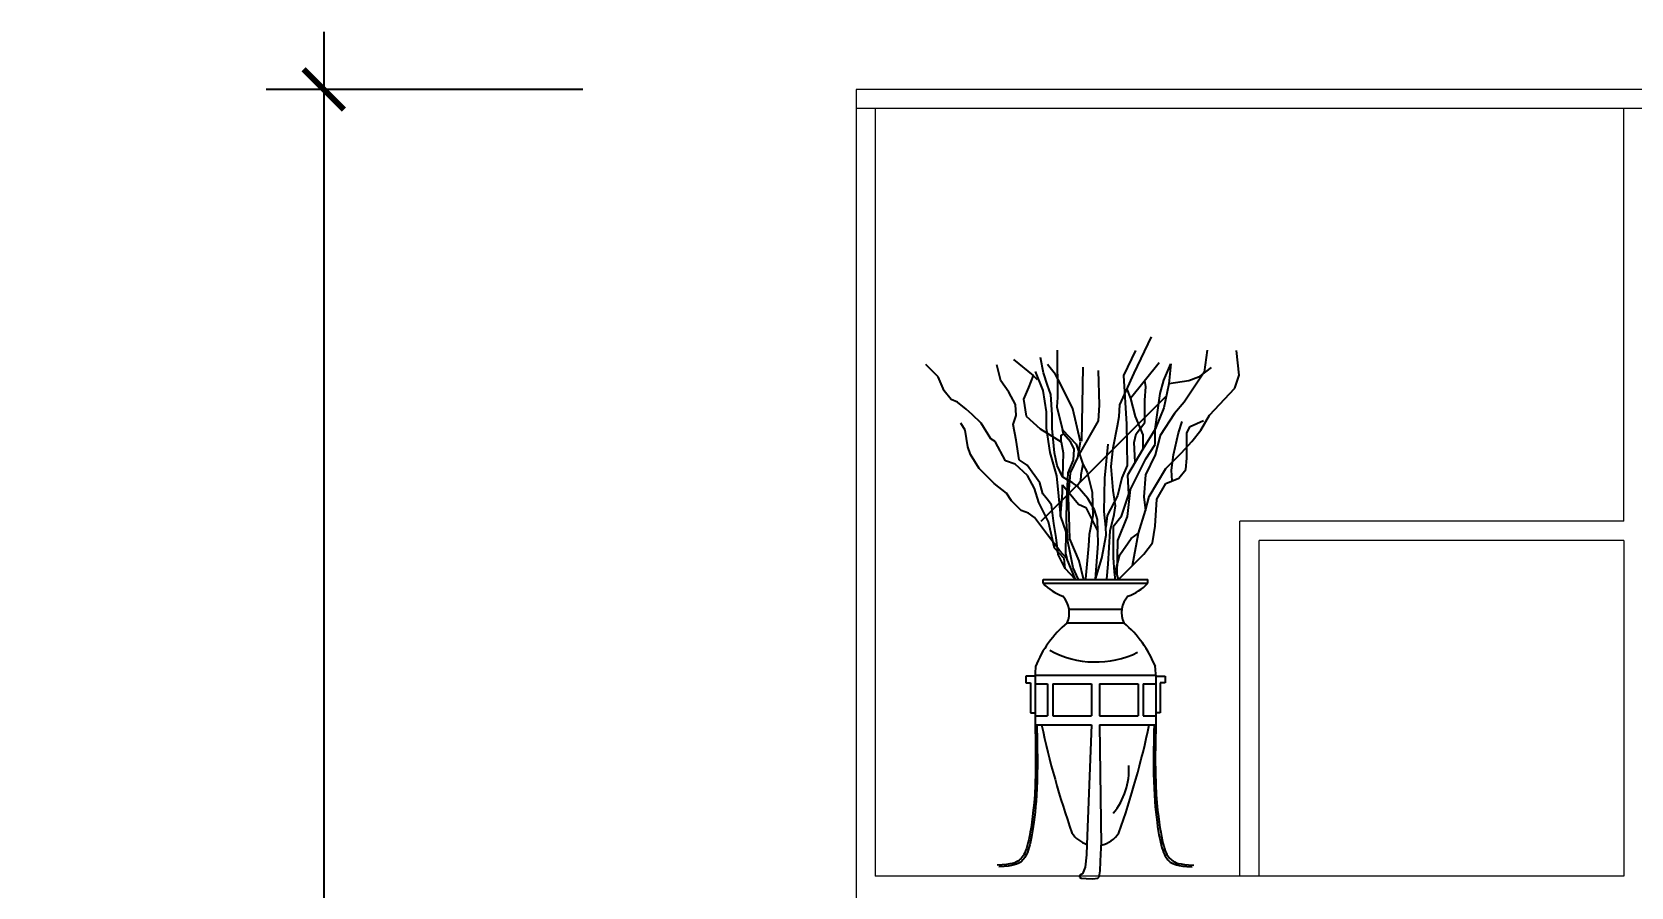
# Model space of a CAD drawing. Header units: millimetres. Extents: x 757294 to 891425, y -262592 to 287632.
# Drawn here: x 839523 to 841189, y -221575 to -220684 of the extents above; entities that cross this region are included whole.
import ezdxf

# ---------------------------------------------------------------- set-up
doc = ezdxf.new("R2010")
doc.units = ezdxf.units.MM
doc.header["$LTSCALE"] = 4
doc.layers.add('家具内线', color=8, linetype='Continuous')
doc.layers.add('家具外线', color=4, linetype='Continuous')
doc.layers.add('家具外轮廓线', color=3, linetype='Continuous', lineweight=15)
doc.styles.add('-黑体', font='simhei.ttf', dxfattribs={"width": 0.8})
doc.dimstyles.new('立面尺寸标注', dxfattribs={"dimscale": 60, "dimtxt": 3.5, "dimasz": 0.7, "dimexe": 1, "dimexo": 0.5, "dimgap": 1, "dimtad": 1, "dimdec": 0, "dimdsep": 46, "dimtxsty": '-黑体', "dimblk": 'ARCHTICK', "dimcen": 2.5, "dimdle": 1, "dimclrd": 1, "dimclre": 1, "dimclrt": 3, "dimadec": 0, "dimazin": 0, "dimtfac": 1, "dimtdec": 0, "dimtix": 1, "dimtmove": 2, "dimatfit": 3, "dimfxl": 4.5, "dimfxlon": 1, "dimtolj": 1, "dimtzin": 0, "dimarcsym": 0})

# ---------------------------------------------------------------- blocks, each defined once
blk = doc.blocks.new('_ArchTick')
at = {"color": 0, "linetype": 'ByBlock', "const_width": 0.15}
blk.add_lwpolyline([(-0.5, -0.5), (0.5, 0.5)], dxfattribs=at)
blk = doc.blocks.new('*D418')
at = {"layer": 'Defpoints', "color": 0, "ltscale": 5}
for p in [(840381.2, -220744.1), (839826.7, -223144.1), (840381.2, -223144.1)]:
    blk.add_point(p, dxfattribs=at)
at = {"layer": '家具外轮廓线', "color": 1, "lineweight": -2, "ltscale": 5}
for p, q in [((839826.7, -220684.1), (839826.7, -223204.1)), ((840096.7, -220744.1), (839766.7, -220744.1)), ((840096.7, -223144.1), (839766.7, -223144.1))]:
    blk.add_line(p, q, dxfattribs=at)
at = {"layer": '家具外轮廓线', "color": 1, "lineweight": -2, "ltscale": 5, "xscale": 42, "yscale": 42, "zscale": 42}
for p, rotation in [((839826.7, -220744.1), 90), ((839826.7, -223144.1), 270)]:
    blk.add_blockref('_ArchTick', p, dxfattribs=dict(at, rotation=rotation))
at = {"layer": '家具外轮廓线', "color": 3, "ltscale": 5, "insert": (839660.5, -221944.1), "char_height": 210, "attachment_point": 5, "rotation": 90, "style": '-黑体'}
blk.add_mtext('\\A1;2400', dxfattribs=at)

msp = doc.modelspace()

# ---------------------------------------------------------------- linework, layer by layer
at = {"layer": '家具内线'}
for p, q in [((840590.8, -221015.7), (840591.2, -221065.2)), ((840672.2, -221016.2), (840660, -221042.4)), ((840670.9, -221039.9), (840689, -221001.9)), ((840747, -221015.9), (840744, -221038.9)), ((840780.4, -221041.8), (840777.7, -221016.3)), ((840466.7, -221043.6), (840454, -221030.9)), ((840531.9, -221047.9), (840528, -221031)), ((840545.2, -221025.7), (840565.9, -221042.3)), ((840576.4, -221039.6), (840573.4, -221023.4)), ((840589, -221041.2), (840580.7, -221030.8)), ((840697, -221029.1), (840667, -221066.1)), ((840702, -221047.1), (840709, -221030.1)), ((840709, -221030.1), (840707, -221050.9)), ((840473.1, -221058.2), (840466.7, -221043.6)), ((840540.3, -221059.5), (840531.9, -221047.9)), ((840565.9, -221042.3), (840560.7, -221054.6)), ((840565.9, -221042.3), (840570, -221046.4)), ((840567.8, -221038), (840575.9, -221057.9)), ((840580.6, -221052.2), (840576.4, -221039.6)), ((840594.2, -221051), (840589, -221041.2)), ((840617.4, -221033.5), (840616.2, -221110.6)), ((840634.9, -221073.2), (840633.7, -221037)), ((840655.9, -221072.9), (840670.9, -221039.9)), ((840660, -221042.4), (840662.8, -221092.9)), ((840683, -221054.1), (840682, -221047.6)), ((840698, -221061.1), (840702, -221047.1)), ((840728, -221047.9), (840707, -221050.9)), ((840744, -221038.9), (840723, -221069.9)), ((840738, -221043.9), (840728, -221047.9)), ((840751, -221033.9), (840738, -221043.9)), ((840775.9, -221055.5), (840780.4, -221041.8)), ((840480.4, -221067.3), (840473.1, -221058.2)), ((840547.3, -221072.5), (840540.3, -221059.5)), ((840560.7, -221054.6), (840555.5, -221067)), ((840574.1, -221194.1), (840704.1, -221064.1)), ((840575.9, -221057.9), (840579.2, -221080)), ((840584.2, -221061.9), (840580.6, -221052.2)), ((840585.6, -221083.4), (840584.2, -221061.9)), ((840591.2, -221065.2), (840590.5, -221074.9)), ((840606.9, -221077.1), (840594.2, -221051)), ((840663.4, -221056.4), (840667, -221066.1)), ((840667, -221066.1), (840672, -221085.1)), ((840682, -221068.1), (840683, -221054.1)), ((840693, -221098.1), (840698, -221061.1)), ((840707, -221050.9), (840702, -221076.1)), ((840749.4, -221083.7), (840775.9, -221055.5)), ((840486.8, -221070), (840480.4, -221067.3)), ((840495.9, -221077.3), (840486.8, -221070)), ((840502.3, -221082.8), (840495.9, -221077.3)), ((840511.4, -221091.9), (840502.3, -221082.8)), ((840548, -221084.1), (840547.3, -221072.5)), ((840555.5, -221067), (840558.6, -221084.5)), ((840579.2, -221080), (840579.2, -221097.2)), ((840590.5, -221074.9), (840596.4, -221098.8)), ((840615.2, -221111.5), (840606.9, -221077.1)), ((840633.7, -221089.6), (840634.9, -221073.2)), ((840655.2, -221085.1), (840655.9, -221072.9)), ((840682, -221091.1), (840682, -221068.1)), ((840702, -221076.1), (840693, -221098.1)), ((840713, -221081.9), (840698, -221104.9)), ((840723, -221069.9), (840713, -221081.9)), ((840495, -221099.2), (840490.5, -221091.9)), ((840497.8, -221116.5), (840495, -221099.2)), ((840521.5, -221108.3), (840511.4, -221091.9)), ((840545, -221093.3), (840548, -221084.1)), ((840548, -221109.5), (840545, -221093.3)), ((840558.6, -221084.5), (840573.1, -221098)), ((840573.1, -221098), (840594.8, -221111.4)), ((840579.2, -221097.2), (840583, -221122.4)), ((840585.6, -221097.6), (840585.6, -221083.4)), ((840588.1, -221122.9), (840585.6, -221097.6)), ((840597.3, -221103.1), (840596.4, -221098.8)), ((840596.4, -221098.8), (840610.7, -221113.7)), ((840614, -221124.1), (840633.7, -221089.6)), ((840649, -221117.8), (840653.6, -221094.8)), ((840653.6, -221094.8), (840655.2, -221085.1)), ((840662.8, -221092.9), (840663.8, -221136)), ((840672, -221085.1), (840680, -221104.1)), ((840673, -221103.1), (840682, -221091.1)), ((840693, -221098.1), (840680, -221119.1)), ((840693, -221114.1), (840693, -221098.1)), ((840717, -221102.1), (840721, -221090.1)), ((840725.7, -221101.9), (840729.4, -221095.5)), ((840729.4, -221095.5), (840743.1, -221089.2)), ((840731.2, -221111), (840740.3, -221099.2)), ((840740.3, -221099.2), (840749.4, -221083.7)), ((840526, -221111), (840521.5, -221108.3)), ((840537, -221131.1), (840526, -221111)), ((840551.1, -221130.2), (840548, -221109.5)), ((840594.8, -221111.4), (840595, -221104.3)), ((840594.8, -221111.4), (840596.9, -221122.7)), ((840595, -221104.3), (840597.3, -221103.1)), ((840604.9, -221111.8), (840597.3, -221103.1)), ((840608.4, -221118.9), (840604.9, -221111.8)), ((840610.7, -221113.7), (840617.4, -221134.7)), ((840612.2, -221127.9), (840615.2, -221111.5)), ((840640.3, -221149.4), (840643.9, -221113.7)), ((840671, -221112.1), (840673, -221103.1)), ((840672, -221132.6), (840671, -221112.1)), ((840680, -221104.1), (840680, -221119.1)), ((840683, -221129.1), (840693, -221114.1)), ((840698, -221104.9), (840693, -221124.9)), ((840712, -221125.1), (840717, -221102.1)), ((840720.3, -221122.9), (840731.2, -221111)), ((840725.7, -221128.3), (840725.7, -221101.9)), ((840500.5, -221124.7), (840497.8, -221116.5)), ((840509.6, -221139.3), (840500.5, -221124.7)), ((840547, -221134.7), (840537, -221131.1)), ((840559.6, -221135.6), (840551.1, -221130.2)), ((840583, -221122.4), (840590.2, -221146.8)), ((840590.7, -221136.1), (840588.1, -221122.9)), ((840596.9, -221122.7), (840596.3, -221147.8)), ((840602.3, -221143.7), (840607.9, -221130.5)), ((840604.7, -221143.6), (840612.2, -221127.9)), ((840607.9, -221130.5), (840608.4, -221118.9)), ((840647, -221137.2), (840649, -221117.8)), ((840680, -221119.1), (840664, -221146.1)), ((840667, -221161.1), (840683, -221129.1)), ((840693, -221124.9), (840682.9, -221145.9)), ((840703.8, -221139.3), (840720.3, -221122.9)), ((840710, -221141.1), (840712, -221125.1)), ((840724.8, -221140.2), (840725.7, -221128.3)), ((840525.1, -221154.8), (840509.6, -221139.3)), ((840559.8, -221146.6), (840547, -221134.7)), ((840572.7, -221154.1), (840559.6, -221135.6)), ((840567.1, -221160.2), (840559.8, -221146.6)), ((840590.2, -221146.8), (840594.2, -221189.4)), ((840596.3, -221147.8), (840590.7, -221136.1)), ((840601.9, -221151.2), (840596.3, -221147.8)), ((840600.8, -221171.6), (840602.3, -221143.7)), ((840602.4, -221169.1), (840604.7, -221143.6)), ((840615.5, -221145.7), (840615.1, -221152.5)), ((840617.4, -221134.7), (840615.5, -221145.7)), ((840617.4, -221134.7), (840621.9, -221142.9)), ((840621.9, -221142.9), (840627.1, -221163.8)), ((840639.8, -221184.1), (840640.3, -221149.4)), ((840649, -221162.2), (840647, -221137.2)), ((840658.1, -221149.1), (840653.6, -221167.8)), ((840663.8, -221136), (840658.1, -221149.1)), ((840664, -221146.1), (840665, -221166.1)), ((840682.9, -221145.9), (840680.9, -221168.9)), ((840686.5, -221168.4), (840703.8, -221139.3)), ((840703.8, -221154.8), (840717.5, -221149.3)), ((840710.7, -221152), (840710, -221141.1)), ((840717.5, -221149.3), (840724.8, -221140.2)), ((840537.9, -221164.8), (840525.1, -221154.8)), ((840543.3, -221173), (840537.9, -221164.8)), ((840571.6, -221174.8), (840567.1, -221160.2)), ((840575.8, -221165.6), (840572.7, -221154.1)), ((840580.4, -221171), (840575.8, -221165.6)), ((840594.2, -221189.4), (840596.3, -221164.5)), ((840596.3, -221164.5), (840596.3, -221156.2)), ((840596.3, -221156.2), (840601.3, -221162.2)), ((840602.9, -221164), (840603.2, -221164.4)), ((840603.2, -221164.4), (840612.8, -221176.3)), ((840606.4, -221153.9), (840603.9, -221152.4)), ((840611.4, -221157.5), (840606.4, -221153.9)), ((840615.1, -221152.5), (840611.4, -221157.5)), ((840622.8, -221170.3), (840611.4, -221157.5)), ((840627.1, -221163.8), (840627.9, -221188.5)), ((840651.6, -221178), (840649, -221162.2)), ((840665, -221166.1), (840657, -221190.1)), ((840664, -221189.1), (840667, -221161.1)), ((840694.7, -221171.2), (840703.8, -221154.8)), ((840553.4, -221183), (840543.3, -221173)), ((840560.7, -221185.7), (840553.4, -221183)), ((840581.6, -221194.8), (840571.6, -221174.8)), ((840585, -221177.2), (840580.4, -221171)), ((840587.3, -221196.4), (840585, -221177.2)), ((840600.3, -221194), (840600.8, -221171.6)), ((840603.2, -221189.2), (840602.4, -221169.1)), ((840612.8, -221176.3), (840620.6, -221179.9)), ((840620.6, -221179.9), (840629.2, -221197.3)), ((840629.7, -221182.2), (840622.8, -221170.3)), ((840632.9, -221192.3), (840629.7, -221182.2)), ((840653.6, -221167.8), (840642.9, -221188.2)), ((840650, -221187.2), (840651.6, -221178)), ((840675.6, -221206.7), (840682.9, -221183)), ((840680.9, -221168.9), (840682.9, -221183)), ((840682.9, -221183), (840686.5, -221168.4)), ((840692.9, -221199.4), (840694.7, -221171.2)), ((840567.1, -221190.3), (840560.7, -221185.7)), ((840580.7, -221208.5), (840567.1, -221190.3)), ((840588, -221222.2), (840581.6, -221194.8)), ((840589.6, -221211), (840587.3, -221196.4)), ((840594.2, -221189.4), (840599.8, -221205.1)), ((840601.8, -221215.3), (840600.3, -221194)), ((840603.9, -221212.4), (840603.2, -221189.2)), ((840627.9, -221188.5), (840624.1, -221207.9)), ((840629.2, -221197.3), (840633.1, -221204.8)), ((840633.4, -221217.4), (840632.9, -221192.3)), ((840641.4, -221200.5), (840639.8, -221184.1)), ((840642.9, -221188.2), (840641.4, -221200.5)), ((840646, -221204.1), (840650, -221187.2)), ((840657, -221190.1), (840649, -221200.1)), ((840654, -221214.1), (840664, -221189.1)), ((840690.2, -221216.7), (840692.9, -221199.4)), ((840593.5, -221224.9), (840580.7, -221208.5)), ((840591.9, -221228.7), (840589.6, -221211)), ((840599.8, -221205.1), (840599.3, -221228)), ((840603.9, -221225.4), (840601.8, -221215.3)), ((840613.7, -221235.6), (840603.9, -221212.4)), ((840624.1, -221207.9), (840623.4, -221219.9)), ((840637.3, -221232.7), (840641.9, -221208.7)), ((840641.9, -221208.7), (840641.4, -221200.5)), ((840643.9, -221238.8), (840646, -221204.1)), ((840649, -221200.1), (840649, -221232.1)), ((840653.3, -221250), (840654, -221214.1)), ((840656, -221229.1), (840668, -221212.1)), ((840668, -221212.1), (840675.6, -221206.7)), ((840669.3, -221240.3), (840675.6, -221206.7)), ((840598.1, -221233.1), (840588, -221222.2)), ((840598.9, -221243.3), (840591.9, -221228.7)), ((840600.8, -221233.1), (840593.5, -221224.9)), ((840599.3, -221228), (840600.8, -221233.1)), ((840607.4, -221242.7), (840603.9, -221225.4)), ((840623.4, -221219.9), (840620.4, -221254.3)), ((840630.6, -221254.6), (840633.4, -221217.4)), ((840630.6, -221254.6), (840637.3, -221232.7)), ((840649, -221232.1), (840650, -221247.1)), ((840652, -221245.1), (840656, -221229.1)), ((840666.5, -221243.1), (840681, -221228.6)), ((840681, -221228.6), (840690.2, -221216.7)), ((840598.9, -221243.3), (840598.1, -221233.1)), ((840609.7, -221254.9), (840598.9, -221243.3)), ((840609.7, -221254.9), (840600.8, -221233.1)), ((840612.5, -221254.3), (840607.4, -221242.7)), ((840618.1, -221254.3), (840613.7, -221235.6)), ((840642.4, -221254.6), (840643.9, -221238.8)), ((840650, -221247.1), (840651, -221255.1)), ((840654.6, -221255), (840652, -221245.1)), ((840654.6, -221255), (840666.5, -221243.1)), ((840576.1, -221258.9), (840685.2, -221258.9)), ((840603.1, -221285.7), (840658.1, -221285.7)), ((840601, -221300.2), (840660.2, -221300.2)), ((840567.7, -221363.8), (840580.8, -221363.8)), ((840580.8, -221363.8), (840580.8, -221396.9)), ((840586.3, -221363.8), (840586.3, -221396.9)), ((840586.3, -221363.8), (840626.5, -221363.8)), ((840626.5, -221363.8), (840626.5, -221396.9)), ((840634.7, -221363.8), (840634.7, -221396.9)), ((840634.7, -221363.8), (840675, -221363.8)), ((840675, -221363.8), (840675, -221396.9)), ((840680.4, -221363.8), (840680.4, -221396.9)), ((840680.4, -221363.8), (840693.5, -221363.8)), ((840567.7, -221396.9), (840580.8, -221396.9)), ((840586.3, -221396.9), (840626.5, -221396.9)), ((840634.7, -221396.9), (840675, -221396.9)), ((840680.4, -221396.9), (840693.5, -221396.9))]:
    msp.add_line(p, q, dxfattribs=at)
for centre, radius, start, end in [((840630.9, -221241.4), 99.5, 241.2841, 296.041), ((840595.7, -221453.5), 69.8, 319.7572, 3.7582)]:
    msp.add_arc(centre, radius, start, end, dxfattribs=at)
at = {"layer": '家具外线'}
for p, q in [((840576.1, -221258.9), (840576.1, -221255)), ((840576.1, -221255), (840685.2, -221255)), ((840685.2, -221258.9), (840685.2, -221255)), ((840558.2, -221355.8), (840558.2, -221362.6)), ((840567.7, -221355.8), (840558.2, -221355.8)), ((840558.2, -221362.6), (840563.1, -221362.6)), ((840563.1, -221362.6), (840563.1, -221393.9)), ((840567.7, -221354.5), (840567.7, -221396.9)), ((840567.7, -221354.5), (840693.5, -221354.5)), ((840693.5, -221354.5), (840693.5, -221396.9)), ((840693.6, -221355.8), (840703.1, -221355.8)), ((840698.1, -221362.6), (840698.1, -221393.9)), ((840703.1, -221362.6), (840698.1, -221362.6)), ((840703.1, -221355.8), (840703.1, -221362.6)), ((840563.1, -221393.9), (840567.9, -221393.9)), ((840567.7, -221396.9), (840567.7, -221406.3)), ((840698.1, -221393.9), (840693.5, -221393.9)), ((840693.5, -221396.9), (840693.5, -221406.3)), ((840567.7, -221406.3), (840568.2, -221425.6)), ((840567.7, -221406.3), (840626.5, -221406.3)), ((840569.5, -221406.3), (840569.5, -221408.1)), ((840569.5, -221408.1), (840569.6, -221412)), ((840569.6, -221412), (840569.8, -221417.5)), ((840626.5, -221406.3), (840621.8, -221531.2)), ((840634.7, -221406.3), (840693.5, -221406.3)), ((840634.7, -221406.3), (840636.6, -221531.7)), ((840691.6, -221412), (840691.5, -221417.5)), ((840691.7, -221408.1), (840691.6, -221412)), ((840691.8, -221406.3), (840691.7, -221408.1)), ((840693.5, -221406.3), (840693.1, -221425.6)), ((840568.2, -221425.6), (840568.3, -221442.2)), ((840569.8, -221417.5), (840569.9, -221424.4)), ((840569.9, -221424.4), (840570, -221432.2)), ((840570, -221432.2), (840570.1, -221440.5)), ((840691.3, -221424.4), (840691.2, -221432.2)), ((840691.2, -221432.2), (840691.2, -221440.5)), ((840691.5, -221417.5), (840691.3, -221424.4)), ((840693.1, -221425.6), (840692.9, -221442.2)), ((840568.3, -221442.2), (840568.2, -221456.5)), ((840570.1, -221449.1), (840570, -221457.4)), ((840570.1, -221440.5), (840570.1, -221449.1)), ((840691.2, -221440.5), (840691.1, -221449.1)), ((840691.1, -221449.1), (840691.2, -221457.4)), ((840692.9, -221442.2), (840693.1, -221456.5)), ((840568.2, -221456.5), (840567.8, -221468.6)), ((840569.9, -221465.3), (840569.6, -221472.7)), ((840570, -221457.4), (840569.9, -221465.3)), ((840691.2, -221457.4), (840691.4, -221465.3)), ((840691.4, -221465.3), (840691.7, -221472.7)), ((840693.1, -221456.5), (840693.4, -221468.6)), ((840567.3, -221479), (840566.6, -221487.8)), ((840567.8, -221468.6), (840567.3, -221479)), ((840569.2, -221479.5), (840568.8, -221485.9)), ((840569.6, -221472.7), (840569.2, -221479.5)), ((840691.7, -221472.7), (840692, -221479.5)), ((840692, -221479.5), (840692.4, -221485.9)), ((840693.4, -221468.6), (840694, -221479)), ((840694, -221479), (840694.7, -221487.8)), ((840565.8, -221495.4), (840565.1, -221502)), ((840566.6, -221487.8), (840565.8, -221495.4)), ((840567.7, -221497.5), (840567.1, -221502.8)), ((840568.3, -221491.9), (840567.7, -221497.5)), ((840568.8, -221485.9), (840568.3, -221491.9)), ((840692.4, -221485.9), (840692.9, -221491.9)), ((840692.9, -221491.9), (840693.5, -221497.5)), ((840693.5, -221497.5), (840694.1, -221502.8)), ((840694.7, -221487.8), (840695.4, -221495.4)), ((840695.4, -221495.4), (840696.2, -221502)), ((840563.5, -221513.4), (840562.7, -221518.2)), ((840564.3, -221508), (840563.5, -221513.4)), ((840565.1, -221502), (840564.3, -221508)), ((840565.8, -221512.4), (840565.1, -221516.8)), ((840566.5, -221507.8), (840565.8, -221512.4)), ((840567.1, -221502.8), (840566.5, -221507.8)), ((840694.1, -221502.8), (840694.8, -221507.8)), ((840694.8, -221507.8), (840695.4, -221512.4)), ((840695.4, -221512.4), (840696.1, -221516.8)), ((840696.2, -221502), (840697, -221508)), ((840697, -221508), (840697.8, -221513.4)), ((840697.8, -221513.4), (840698.6, -221518.2)), ((840559.5, -221532.7), (840558.7, -221535.3)), ((840560.3, -221529.7), (840559.5, -221532.7)), ((840561.1, -221526.3), (840560.3, -221529.7)), ((840561.9, -221522.5), (840561.1, -221526.3)), ((840562.1, -221531.6), (840561.3, -221534.5)), ((840562.7, -221518.2), (840561.9, -221522.5)), ((840562.9, -221528.3), (840562.1, -221531.6)), ((840563.7, -221524.8), (840562.9, -221528.3)), ((840564.4, -221521), (840563.7, -221524.8)), ((840565.1, -221516.8), (840564.4, -221521)), ((840621.8, -221531.2), (840621.3, -221542)), ((840636.6, -221535), (840636.6, -221531.7)), ((840696.1, -221516.8), (840696.8, -221521)), ((840696.8, -221521), (840697.6, -221524.8)), ((840697.6, -221524.8), (840698.3, -221528.3)), ((840698.3, -221528.3), (840699.1, -221531.6)), ((840698.6, -221518.2), (840699.3, -221522.5)), ((840699.1, -221531.6), (840699.9, -221534.5)), ((840699.3, -221522.5), (840700.1, -221526.3)), ((840700.1, -221526.3), (840700.9, -221529.7)), ((840700.9, -221529.7), (840701.7, -221532.7)), ((840701.7, -221532.7), (840702.6, -221535.3)), ((840548.3, -221549.3), (840546.6, -221550.1)), ((840549.8, -221548.5), (840548.3, -221549.3)), ((840551, -221547.6), (840549.8, -221548.5)), ((840552.2, -221546.6), (840551, -221547.6)), ((840552.8, -221549.4), (840551.6, -221550.3)), ((840553.2, -221545.6), (840552.2, -221546.6)), ((840554, -221548.4), (840552.8, -221549.4)), ((840554.3, -221544.4), (840553.2, -221545.6)), ((840555.1, -221547.3), (840554, -221548.4)), ((840555.2, -221543), (840554.3, -221544.4)), ((840556.1, -221546.1), (840555.1, -221547.3)), ((840556.1, -221541.5), (840555.2, -221543)), ((840557, -221539.7), (840556.1, -221541.5)), ((840557, -221544.8), (840556.1, -221546.1)), ((840557.9, -221537.6), (840557, -221539.7)), ((840557.9, -221543.2), (840557, -221544.8)), ((840558.7, -221535.3), (840557.9, -221537.6)), ((840558.8, -221541.4), (840557.9, -221543.2)), ((840559.7, -221539.4), (840558.8, -221541.4)), ((840560.5, -221537.1), (840559.7, -221539.4)), ((840561.3, -221534.5), (840560.5, -221537.1)), ((840621.3, -221542), (840619.8, -221554.9)), ((840635.5, -221558.6), (840635.8, -221549)), ((840635.8, -221549), (840636.3, -221541.2)), ((840636.3, -221541.2), (840636.6, -221535)), ((840699.9, -221534.5), (840700.7, -221537.1)), ((840700.7, -221537.1), (840701.6, -221539.4)), ((840701.6, -221539.4), (840702.4, -221541.4)), ((840702.4, -221541.4), (840703.3, -221543.2)), ((840702.6, -221535.3), (840703.4, -221537.6)), ((840703.3, -221543.2), (840704.2, -221544.8)), ((840703.4, -221537.6), (840704.2, -221539.7)), ((840704.2, -221539.7), (840705.1, -221541.5)), ((840704.2, -221544.8), (840705.2, -221546.1)), ((840705.1, -221541.5), (840706, -221543)), ((840705.2, -221546.1), (840706.2, -221547.3)), ((840706, -221543), (840707, -221544.4)), ((840706.2, -221547.3), (840707.3, -221548.4)), ((840707, -221544.4), (840708, -221545.6)), ((840707.3, -221548.4), (840708.4, -221549.4)), ((840708, -221545.6), (840709.1, -221546.6)), ((840708.4, -221549.4), (840709.7, -221550.3)), ((840709.1, -221546.6), (840710.2, -221547.6)), ((840710.2, -221547.6), (840711.5, -221548.5)), ((840711.5, -221548.5), (840712.9, -221549.3)), ((840712.9, -221549.3), (840714.7, -221550.1)), ((840533.5, -221552.3), (840528.2, -221552.7)), ((840535.4, -221554.1), (840530, -221554.5)), ((840537.9, -221551.9), (840533.5, -221552.3)), ((840539.8, -221553.7), (840535.4, -221554.1)), ((840541.5, -221551.4), (840537.9, -221551.9)), ((840543.3, -221553.1), (840539.8, -221553.7)), ((840544.3, -221550.8), (840541.5, -221551.4)), ((840546.1, -221552.5), (840543.3, -221553.1)), ((840546.6, -221550.1), (840544.3, -221550.8)), ((840548.4, -221551.8), (840546.1, -221552.5)), ((840550.2, -221551.1), (840548.4, -221551.8)), ((840551.6, -221550.3), (840550.2, -221551.1)), ((840614.3, -221563.2), (840614.1, -221565.3)), ((840614.1, -221565.3), (840615.9, -221566.1)), ((840617.2, -221561.7), (840614.3, -221563.2)), ((840615.9, -221566.1), (840620.8, -221566.6)), ((840619.8, -221554.9), (840617.2, -221561.7)), ((840627.8, -221566.8), (840633.2, -221566.1)), ((840633.2, -221566.1), (840634.5, -221564.8)), ((840634.5, -221564.8), (840635.5, -221558.6)), ((840709.7, -221550.3), (840711.1, -221551.1)), ((840711.1, -221551.1), (840712.9, -221551.8)), ((840712.9, -221551.8), (840715.1, -221552.5)), ((840714.7, -221550.1), (840716.9, -221550.8)), ((840715.1, -221552.5), (840717.9, -221553.1)), ((840716.9, -221550.8), (840719.8, -221551.4)), ((840717.9, -221553.1), (840721.5, -221553.7)), ((840719.8, -221551.4), (840723.3, -221551.9)), ((840721.5, -221553.7), (840725.9, -221554.1)), ((840723.3, -221551.9), (840727.7, -221552.3)), ((840725.9, -221554.1), (840731.3, -221554.5)), ((840727.7, -221552.3), (840733.1, -221552.7)), ((840620.8, -221566.6), (840627.8, -221566.8))]:
    msp.add_line(p, q, dxfattribs=at)
for centre, radius, start, end in [((840614.3, -221223), 52.4, 223.1599, 250.4133), ((840646.9, -221223), 52.4, 289.5867, 316.8401), ((840578.1, -221289.5), 25.3, 334.9815, 42.5282), ((840683.1, -221289.5), 25.3, 137.4718, 205.0185), ((840674.6, -221387.7), 114.4, 130.0561, 158.4756), ((840586.6, -221387.7), 114.4, 21.5244, 49.9439), ((840809.4, -221364.2), 241.9, 175.6277, 177.686), ((840451.8, -221364.2), 241.9, 2.314, 4.3723), ((841460.8, -221218), 906.1, 191.9916, 199.3971), ((839800.4, -221218), 906.1, 340.6029, 348.0084), ((840630.6, -221503.4), 29, 212.5121, 252.352), ((840630.6, -221503.4), 29, 281.8482, 327.4879)]:
    msp.add_arc(centre, radius, start, end, dxfattribs=at)
at = {"layer": '家具外轮廓线', "color": 1, "ltscale": 5}
for p, q in [((843041.2, -220744.1), (840381.2, -220744.1)), ((840381.2, -220744.1), (840381.2, -223144.1)), ((843041.2, -220764.1), (840381.2, -220764.1)), ((840401.2, -220764.1), (840401.2, -221564.1)), ((841181.2, -221194.1), (841181.2, -220764.1)), ((840781.2, -221564.1), (840781.2, -221194.1)), ((841181.2, -221194.1), (840781.2, -221194.1)), ((840801.2, -221564.1), (840801.2, -221214.1)), ((841181.2, -221214.1), (840801.2, -221214.1)), ((841181.2, -221214.1), (841181.2, -221564.1)), ((840801.2, -221564.1), (840401.2, -221564.1)), ((841181.2, -221564.1), (840801.2, -221564.1))]:
    msp.add_line(p, q, dxfattribs=at)

# ---------------------------------------------------------------- dimensions: what is measured, and where the dimension line sits
dim = msp.add_linear_dim(base=(839826.7, -223144.1), p1=(840381.2, -220744.1), p2=(840381.2, -223144.1), angle=90, dimstyle='立面尺寸标注', dxfattribs=at)
dim.commit()
dim.dimension.update_dxf_attribs({"geometry": '*D418', "text_midpoint": (839660.5, -221944.1)})

doc.saveas('drawing.dxf')
